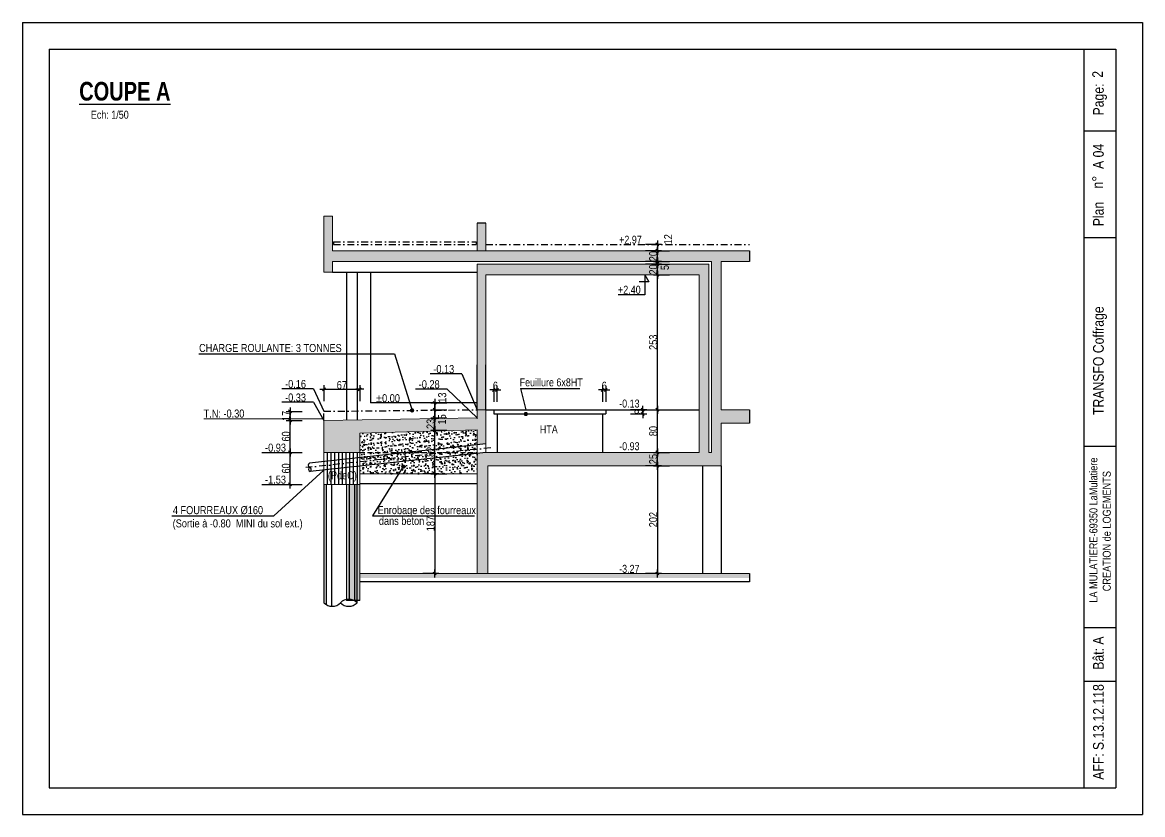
# Model space of a CAD drawing. Header units: centimetres. Extents: x 21705 to 42035, y -33238 to -31753.
# Drawn here: x 26886 to 28986, y -33238 to -31753 of the extents above; entities that cross this region are included whole.
import ezdxf
from ezdxf.enums import TextEntityAlignment as Align

# ---------------------------------------------------------------- set-up
doc = ezdxf.new("R2010")
doc.units = ezdxf.units.CM
doc.header["$LTSCALE"] = 25.4
doc.header["$PDMODE"] = 1
doc.header["$PDSIZE"] = -2
doc.linetypes.add('CACHEX2', pattern=[19.05, 12.7, -6.35])
doc.linetypes.add('TIRETPTX2', pattern=[50.8, 25.4, -12.7, 0, -12.7])
for name, color, linetype in [('01_cote_gen', 4, 'Continuous'), ('01_fenetres', 171, 'Continuous'), ('01_linteaux', 2, 'Continuous'), ('01_murs_sup', 2, 'CACHEX2'), ('01_poch_BN', 9, 'Continuous'), ('01_poch_murs', 253, 'Continuous'), ('01_resv', 32, 'Continuous'), ('01_texte', 230, 'Continuous'), ('AA_COTES', 2, 'Continuous')]:
    doc.layers.add(name, color=color, linetype=linetype)
doc.layers.add('01_murs_coup', color=5, linetype='Continuous', lineweight=60)
doc.styles.add('ARIAL NA', font='ARIALN.TTF')
doc.styles.add('impact', font='impact.ttf')
doc.styles.add('MATTE_TXT', font='arial.ttf')
doc.styles.add('STYLE2', font='ARIALN.TTF')
doc.dimstyles.new('JB50', dxfattribs={"dimscale": 0.1, "dimtxt": 150, "dimasz": 15, "dimexe": 0.1, "dimexo": 0.1, "dimgap": 0.09, "dimtad": 1, "dimdec": 1, "dimdsep": 46, "dimtxsty": 'STYLE2', "dimblk1": 'BOND_G', "dimblk2": 'BOND_D', "dimsah": 1, "dimcen": 1.5, "dimdle": 0.01, "dimse1": 1, "dimse2": 1, "dimclrd": 4, "dimclre": 2, "dimclrt": 6, "dimazin": 2, "dimtfac": 2.333333, "dimtdec": 1, "dimtix": 1, "dimtmove": 2, "dimatfit": 3, "dimldrblk": 'BOND_G', "dimfxl": 1, "dimtolj": 1, "dimtzin": 0, "dimarcsym": 0})
pattern_1 = [(50, (0, -2959.365), (18.218467, -1.5939086), [1.905, -20.955]), (355, (0, -2959.365), (-3.524342, 19.1056845), [1.524, -16.764058]), (100.451445, (1.518, -2959.498), (14.694125, 17.511775), [1.619001, -17.8090245]), (46.1842, (0, -2954.285), (27.107904, -4.204233), [2.8575, -31.4325]), (96.63556, (2.26, -2954.636), (23.740413, 24.742612), [2.428502, -26.71356]), (351.18415, (0, -2954.285), (23.740413, 24.742612), [2.285997, -25.145973]), (21, (2.54, -2955.555), (15.161439, -10.22652), [1.905, -20.955]), (326, (2.54, -2955.555), (6.180203, 18.418797), [1.524, -16.764]), (71.451445, (3.803, -2956.408), (21.341642, 8.192277), [1.619001, -17.808994]), (37.5, (0, -2959.3655), (0.3088603, 8.4555039), [0, -16.5608, 0, -17.018, 0, -16.8275]), (7.5, (0, -2959.3655), (6.6819663, 10.0180575), [0, -9.7028, 0, -16.1798, 0, -6.4135]), (327.5, (-5.664, -2959.3655), (13.5590595, -0.5728744), [0, -6.35, 0, -19.812, 0, -26.289]), (317.5, (-8.204, -2959.365), (14.812918, 2.542649), [0, -8.255, 0, -13.1572, 0, -18.669])]

# ---------------------------------------------------------------- blocks, each defined once
blk = doc.blocks.new('BOND_G')
at = {"layer": 'AA_COTES', "color": 0}
for p, q in [((0, -5), (0, 15)), ((5, 0), (-5, 0)), ((1.8, 1.8), (-1.8, -1.8))]:
    blk.add_line(p, q, dxfattribs=at)
blk = doc.blocks.new('BOND_D')
at = {"layer": 'AA_COTES', "color": 0}
for p, q in [((5, 0), (-5, 0)), ((-1.8, -1.8), (1.8, 1.8)), ((0, 5), (0, -15))]:
    blk.add_line(p, q, dxfattribs=at)
blk = doc.blocks.new('*D236')
at = {"layer": '01_cote_gen', "color": 4, "lineweight": -2, "ltscale": 3, "transparency": 16777216}
blk.add_line((28076.2, -32557.4), (28076.2, -32480.4), dxfattribs=at)
at = {"layer": 'Defpoints', "color": 0, "ltscale": 3, "transparency": 16777216}
for p in [(28076.2, -32478.9), (28088.9, -32478.9), (28088.9, -32558.9)]:
    blk.add_point(p, dxfattribs=at)
at = {"layer": '01_cote_gen', "color": 4, "lineweight": -2, "ltscale": 3, "transparency": 16777216, "xscale": 1.5, "yscale": 1.5, "zscale": 1.5}
for name, p, rotation in [('BOND_D', (28076.2, -32478.9), 90), ('BOND_G', (28076.2, -32558.9), 270)]:
    blk.add_blockref(name, p, dxfattribs=dict(at, rotation=rotation))
at = {"layer": '01_cote_gen', "color": 6, "ltscale": 3, "transparency": 16777216, "insert": (28068.5, -32518.9), "char_height": 15, "attachment_point": 5, "rotation": 90, "style": 'STYLE2'}
blk.add_mtext('\\A1;80', dxfattribs=at)
blk = doc.blocks.new('*D237')
at = {"layer": '01_cote_gen', "color": 4, "lineweight": -2, "ltscale": 3, "transparency": 16777216}
blk.add_line((28076.2, -32582.4), (28076.2, -32560.4), dxfattribs=at)
at = {"layer": 'Defpoints', "color": 0, "ltscale": 3, "transparency": 16777216}
for p in [(28076.2, -32558.9), (28098.7, -32558.9), (28098.7, -32583.9)]:
    blk.add_point(p, dxfattribs=at)
at = {"layer": '01_cote_gen', "color": 4, "lineweight": -2, "ltscale": 3, "transparency": 16777216, "xscale": 1.5, "yscale": 1.5, "zscale": 1.5}
for name, p, rotation in [('BOND_D', (28076.2, -32558.9), 90), ('BOND_G', (28076.2, -32583.9), 270)]:
    blk.add_blockref(name, p, dxfattribs=dict(at, rotation=rotation))
at = {"layer": '01_cote_gen', "color": 6, "ltscale": 3, "transparency": 16777216, "insert": (28068.5, -32571.4), "char_height": 15, "attachment_point": 5, "rotation": 90, "style": 'STYLE2'}
blk.add_mtext('\\A1;25', dxfattribs=at)
blk = doc.blocks.new('*D238')
at = {"layer": '01_cote_gen', "color": 4, "lineweight": -2, "ltscale": 3, "transparency": 16777216}
blk.add_line((28076.2, -32585.4), (28076.2, -32784.4), dxfattribs=at)
at = {"layer": 'Defpoints', "color": 0, "ltscale": 3, "transparency": 16777216}
for p in [(28109.4, -32583.9), (28076.2, -32785.9), (28109.4, -32785.9)]:
    blk.add_point(p, dxfattribs=at)
at = {"layer": '01_cote_gen', "color": 4, "lineweight": -2, "ltscale": 3, "transparency": 16777216, "xscale": 1.5, "yscale": 1.5, "zscale": 1.5}
for name, p, rotation in [('BOND_G', (28076.2, -32583.9), 90), ('BOND_D', (28076.2, -32785.9), 270)]:
    blk.add_blockref(name, p, dxfattribs=dict(at, rotation=rotation))
at = {"layer": '01_cote_gen', "color": 6, "ltscale": 3, "transparency": 16777216, "insert": (28068.5, -32684.9), "char_height": 15, "attachment_point": 5, "rotation": 90, "style": 'STYLE2'}
blk.add_mtext('\\A1;202', dxfattribs=at)
blk = doc.blocks.new('*D239')
at = {"layer": '01_cote_gen', "color": 4, "lineweight": -2, "ltscale": 3, "transparency": 16777216}
blk.add_line((28076.2, -32477.4), (28076.2, -32227.4), dxfattribs=at)
at = {"layer": 'Defpoints', "color": 0, "ltscale": 3, "transparency": 16777216}
for p in [(28076.2, -32225.9), (28112, -32225.9), (28105.1, -32478.9)]:
    blk.add_point(p, dxfattribs=at)
at = {"layer": '01_cote_gen', "color": 4, "lineweight": -2, "ltscale": 3, "transparency": 16777216, "xscale": 1.5, "yscale": 1.5, "zscale": 1.5}
for name, p, rotation in [('BOND_D', (28076.2, -32225.9), 90), ('BOND_G', (28076.2, -32478.9), 270)]:
    blk.add_blockref(name, p, dxfattribs=dict(at, rotation=rotation))
at = {"layer": '01_cote_gen', "color": 6, "ltscale": 3, "transparency": 16777216, "insert": (28068.5, -32352.4), "char_height": 15, "attachment_point": 5, "rotation": 90, "style": 'STYLE2'}
blk.add_mtext('\\A1;253', dxfattribs=at)
blk = doc.blocks.new('*D240')
at = {"layer": '01_cote_gen', "color": 4, "lineweight": -2, "ltscale": 3, "transparency": 16777216}
blk.add_line((28076.2, -32224.4), (28076.2, -32207.4), dxfattribs=at)
at = {"layer": 'Defpoints', "color": 0, "ltscale": 3, "transparency": 16777216}
for p in [(28076.2, -32205.9), (28129, -32205.9), (28129, -32225.9)]:
    blk.add_point(p, dxfattribs=at)
at = {"layer": '01_cote_gen', "color": 4, "lineweight": -2, "ltscale": 3, "transparency": 16777216, "xscale": 1.5, "yscale": 1.5, "zscale": 1.5}
for name, p, rotation in [('BOND_D', (28076.2, -32205.9), 90), ('BOND_G', (28076.2, -32225.9), 270)]:
    blk.add_blockref(name, p, dxfattribs=dict(at, rotation=rotation))
at = {"layer": '01_cote_gen', "color": 6, "ltscale": 3, "transparency": 16777216, "insert": (28068.5, -32215.9), "char_height": 15, "attachment_point": 5, "rotation": 90, "style": 'STYLE2'}
blk.add_mtext('\\A1;20', dxfattribs=at)
blk = doc.blocks.new('*D241')
at = {"layer": '01_cote_gen', "color": 4, "lineweight": -2, "ltscale": 3, "transparency": 16777216}
blk.add_line((28076.2, -32202.4), (28076.2, -32204.4), dxfattribs=at)
at = {"layer": 'Defpoints', "color": 0, "ltscale": 3, "transparency": 16777216}
for p in [(28076.2, -32205.9), (28115.8, -32200.9), (28115.8, -32205.9)]:
    blk.add_point(p, dxfattribs=at)
at = {"layer": '01_cote_gen', "color": 4, "lineweight": -2, "ltscale": 3, "transparency": 16777216, "xscale": 1.5, "yscale": 1.5, "zscale": 1.5}
for name, p, rotation in [('BOND_G', (28076.2, -32200.9), 90), ('BOND_D', (28076.2, -32205.9), 270)]:
    blk.add_blockref(name, p, dxfattribs=dict(at, rotation=rotation))
at = {"layer": '01_cote_gen', "color": 6, "ltscale": 3, "transparency": 16777216, "insert": (28090.3, -32212.3), "char_height": 15, "attachment_point": 5, "rotation": 90, "style": 'STYLE2'}
blk.add_mtext('\\A1;5', dxfattribs=at)
blk = doc.blocks.new('*D242')
at = {"layer": '01_cote_gen', "color": 4, "lineweight": -2, "ltscale": 3, "transparency": 16777216}
blk.add_line((28076.2, -32199.4), (28076.2, -32182.4), dxfattribs=at)
at = {"layer": 'Defpoints', "color": 0, "ltscale": 3, "transparency": 16777216}
for p in [(28076.2, -32180.9), (28120.8, -32180.9), (28120.8, -32200.9)]:
    blk.add_point(p, dxfattribs=at)
at = {"layer": '01_cote_gen', "color": 4, "lineweight": -2, "ltscale": 3, "transparency": 16777216, "xscale": 1.5, "yscale": 1.5, "zscale": 1.5}
for name, p, rotation in [('BOND_D', (28076.2, -32180.9), 90), ('BOND_G', (28076.2, -32200.9), 270)]:
    blk.add_blockref(name, p, dxfattribs=dict(at, rotation=rotation))
at = {"layer": '01_cote_gen', "color": 6, "ltscale": 3, "transparency": 16777216, "insert": (28068.5, -32190.9), "char_height": 15, "attachment_point": 5, "rotation": 90, "style": 'STYLE2'}
blk.add_mtext('\\A1;20', dxfattribs=at)
blk = doc.blocks.new('*D243')
at = {"layer": '01_cote_gen', "color": 4, "lineweight": -2, "ltscale": 3, "transparency": 16777216}
blk.add_line((28076.2, -32170.4), (28076.2, -32179.4), dxfattribs=at)
at = {"layer": 'Defpoints', "color": 0, "ltscale": 3, "transparency": 16777216}
for p in [(28080.8, -32168.9), (28076.2, -32180.9), (28080.8, -32180.9)]:
    blk.add_point(p, dxfattribs=at)
at = {"layer": '01_cote_gen', "color": 4, "lineweight": -2, "ltscale": 3, "transparency": 16777216, "xscale": 1.5, "yscale": 1.5, "zscale": 1.5}
for name, p, rotation in [('BOND_G', (28076.2, -32168.9), 90), ('BOND_D', (28076.2, -32180.9), 270)]:
    blk.add_blockref(name, p, dxfattribs=dict(at, rotation=rotation))
at = {"layer": '01_cote_gen', "color": 6, "ltscale": 3, "transparency": 16777216, "insert": (28096.3, -32159.4), "char_height": 15, "attachment_point": 5, "rotation": 90, "style": 'STYLE2'}
blk.add_mtext('\\A1;12', dxfattribs=at)
blk = doc.blocks.new('*D320')
at = {"layer": '01_poch_murs', "color": 4, "lineweight": -2, "transparency": 16777216}
blk.add_line((27387.7, -32497.4), (27387.7, -32483.4), dxfattribs=at)
at = {"layer": 'Defpoints', "color": 0, "transparency": 16777216}
for p in [(27387.7, -32481.9), (27451.2, -32481.9), (27410.2, -32498.9)]:
    blk.add_point(p, dxfattribs=at)
at = {"layer": '01_poch_murs', "color": 4, "lineweight": -2, "transparency": 16777216, "xscale": 1.5, "yscale": 1.5, "zscale": 1.5}
for name, p, rotation in [('BOND_D', (27387.7, -32481.9), 90), ('BOND_G', (27387.7, -32498.9), 270)]:
    blk.add_blockref(name, p, dxfattribs=dict(at, rotation=rotation))
at = {"layer": '01_poch_murs', "color": 6, "transparency": 16777216, "insert": (27380.1, -32490.4), "char_height": 15, "attachment_point": 5, "rotation": 90, "style": 'STYLE2'}
blk.add_mtext('\\A1;17', dxfattribs=at)
blk = doc.blocks.new('*D321')
at = {"layer": '01_poch_murs', "color": 4, "lineweight": -2, "transparency": 16777216}
blk.add_line((27658.9, -32477.4), (27658.9, -32467.4), dxfattribs=at)
at = {"layer": 'Defpoints', "color": 0, "transparency": 16777216}
for p in [(27658.9, -32465.9), (27675.7, -32465.9), (27675.7, -32478.9)]:
    blk.add_point(p, dxfattribs=at)
at = {"layer": '01_poch_murs', "color": 4, "lineweight": -2, "transparency": 16777216, "xscale": 1.5, "yscale": 1.5, "zscale": 1.5}
for name, p, rotation in [('BOND_D', (27658.9, -32465.9), 90), ('BOND_G', (27658.9, -32478.9), 270)]:
    blk.add_blockref(name, p, dxfattribs=dict(at, rotation=rotation))
at = {"layer": '01_poch_murs', "color": 6, "transparency": 16777216, "insert": (27673, -32456.2), "char_height": 15, "attachment_point": 5, "rotation": 90, "style": 'STYLE2'}
blk.add_mtext('\\A1;13', dxfattribs=at)
blk = doc.blocks.new('*D315')
at = {"layer": '01_resv', "color": 4, "lineweight": -2, "ltscale": 3, "transparency": 16777216}
blk.add_line((27658.9, -32600.4), (27658.9, -32784.4), dxfattribs=at)
at = {"layer": 'Defpoints', "color": 0, "ltscale": 3, "transparency": 16777216}
for p in [(27641.4, -32598.9), (27658.9, -32785.9), (27751.2, -32785.9)]:
    blk.add_point(p, dxfattribs=at)
at = {"layer": '01_resv', "color": 4, "lineweight": -2, "ltscale": 3, "transparency": 16777216, "xscale": 1.5, "yscale": 1.5, "zscale": 1.5}
for name, p, rotation in [('BOND_G', (27658.9, -32598.9), 90), ('BOND_D', (27658.9, -32785.9), 270)]:
    blk.add_blockref(name, p, dxfattribs=dict(at, rotation=rotation))
at = {"layer": '01_resv', "color": 6, "ltscale": 3, "transparency": 16777216, "insert": (27651.2, -32692.4), "char_height": 15, "attachment_point": 5, "rotation": 90, "style": 'STYLE2'}
blk.add_mtext('\\A1;187', dxfattribs=at)
blk = doc.blocks.new('*D316')
at = {"layer": '01_resv', "color": 4, "lineweight": -2, "ltscale": 3, "transparency": 16777216}
blk.add_line((27658.9, -32597.4), (27658.9, -32518.4), dxfattribs=at)
at = {"layer": 'Defpoints', "color": 0, "ltscale": 3, "transparency": 16777216}
for p in [(27658.9, -32516.9), (27661.9, -32516.9), (27693.3, -32598.9)]:
    blk.add_point(p, dxfattribs=at)
at = {"layer": '01_resv', "color": 4, "lineweight": -2, "ltscale": 3, "transparency": 16777216, "xscale": 1.5, "yscale": 1.5, "zscale": 1.5}
for name, p, rotation in [('BOND_D', (27658.9, -32516.9), 90), ('BOND_G', (27658.9, -32598.9), 270)]:
    blk.add_blockref(name, p, dxfattribs=dict(at, rotation=rotation))
at = {"layer": '01_resv', "color": 6, "ltscale": 3, "transparency": 16777216, "insert": (27651.2, -32557.9), "char_height": 15, "attachment_point": 5, "rotation": 90, "style": 'STYLE2'}
blk.add_mtext('\\A1;82', dxfattribs=at)
blk = doc.blocks.new('*D317')
at = {"layer": '01_cote_gen', "color": 4, "lineweight": -2, "transparency": 16777216}
blk.add_line((27658.9, -32515.4), (27658.9, -32495.4), dxfattribs=at)
at = {"layer": 'Defpoints', "color": 0, "transparency": 16777216}
for p in [(27658.9, -32493.9), (27680.5, -32493.9), (27676.2, -32516.9)]:
    blk.add_point(p, dxfattribs=at)
at = {"layer": '01_cote_gen', "color": 4, "lineweight": -2, "transparency": 16777216, "xscale": 1.5, "yscale": 1.5, "zscale": 1.5}
for name, p, rotation in [('BOND_D', (27658.9, -32493.9), 90), ('BOND_G', (27658.9, -32516.9), 270)]:
    blk.add_blockref(name, p, dxfattribs=dict(at, rotation=rotation))
at = {"layer": '01_cote_gen', "color": 6, "transparency": 16777216, "insert": (27651.2, -32505.4), "char_height": 15, "attachment_point": 5, "rotation": 90, "style": 'STYLE2'}
blk.add_mtext('\\A1;23', dxfattribs=at)
blk = doc.blocks.new('*D318')
at = {"layer": '01_cote_gen', "color": 4, "lineweight": -2, "transparency": 16777216}
blk.add_line((27658.9, -32492.4), (27658.9, -32480.4), dxfattribs=at)
at = {"layer": 'Defpoints', "color": 0, "transparency": 16777216}
for p in [(27658.9, -32478.9), (27670.3, -32478.9), (27670.3, -32493.9)]:
    blk.add_point(p, dxfattribs=at)
at = {"layer": '01_cote_gen', "color": 4, "lineweight": -2, "transparency": 16777216, "xscale": 1.5, "yscale": 1.5, "zscale": 1.5}
for name, p, rotation in [('BOND_D', (27658.9, -32478.9), 90), ('BOND_G', (27658.9, -32493.9), 270)]:
    blk.add_blockref(name, p, dxfattribs=dict(at, rotation=rotation))
at = {"layer": '01_cote_gen', "color": 6, "transparency": 16777216, "insert": (27672.6, -32497), "char_height": 15, "attachment_point": 5, "rotation": 90, "style": 'STYLE2'}
blk.add_mtext('\\A1;15', dxfattribs=at)
blk = doc.blocks.new('*D322')
at = {"layer": '01_cote_gen', "color": 4, "lineweight": -2, "transparency": 16777216}
blk.add_line((27387.7, -32617.4), (27387.7, -32560.4), dxfattribs=at)
at = {"layer": 'Defpoints', "color": 0, "transparency": 16777216}
for p in [(27387.7, -32558.9), (27451.2, -32558.9), (27451.2, -32618.9)]:
    blk.add_point(p, dxfattribs=at)
at = {"layer": '01_cote_gen', "color": 4, "lineweight": -2, "transparency": 16777216, "xscale": 1.5, "yscale": 1.5, "zscale": 1.5}
for name, p, rotation in [('BOND_D', (27387.7, -32558.9), 90), ('BOND_G', (27387.7, -32618.9), 270)]:
    blk.add_blockref(name, p, dxfattribs=dict(at, rotation=rotation))
at = {"layer": '01_cote_gen', "color": 6, "transparency": 16777216, "insert": (27380, -32588.9), "char_height": 15, "attachment_point": 5, "rotation": 90, "style": 'STYLE2'}
blk.add_mtext('\\A1;60', dxfattribs=at)
blk = doc.blocks.new('*D319')
at = {"layer": '01_cote_gen', "color": 4, "lineweight": -2, "transparency": 16777216}
blk.add_line((27387.7, -32557.4), (27387.7, -32500.4), dxfattribs=at)
at = {"layer": 'Defpoints', "color": 0, "transparency": 16777216}
for p in [(27387.7, -32498.9), (27451.2, -32498.9), (27451.2, -32558.9)]:
    blk.add_point(p, dxfattribs=at)
at = {"layer": '01_cote_gen', "color": 4, "lineweight": -2, "transparency": 16777216, "xscale": 1.5, "yscale": 1.5, "zscale": 1.5}
for name, p, rotation in [('BOND_D', (27387.7, -32498.9), 90), ('BOND_G', (27387.7, -32558.9), 270)]:
    blk.add_blockref(name, p, dxfattribs=dict(at, rotation=rotation))
at = {"layer": '01_cote_gen', "color": 6, "transparency": 16777216, "insert": (27380, -32528.9), "char_height": 15, "attachment_point": 5, "rotation": 90, "style": 'STYLE2'}
blk.add_mtext('\\A1;60', dxfattribs=at)
blk = doc.blocks.new('*D323')
at = {"layer": '01_murs_coup', "color": 4, "linetype": 'Continuous', "lineweight": -2, "transparency": 16777216}
blk.add_line((27452.7, -32440.5), (27516.7, -32440.5), dxfattribs=at)
at = {"layer": 'Defpoints', "color": 0, "linetype": 'Continuous', "transparency": 16777216}
for p in [(27518.2, -32440.5), (27451.2, -32507.8), (27518.2, -32522.9)]:
    blk.add_point(p, dxfattribs=at)
at = {"layer": '01_murs_coup', "color": 4, "linetype": 'Continuous', "lineweight": -2, "transparency": 16777216, "xscale": 1.5, "yscale": 1.5, "zscale": 1.5, "rotation": 180}
blk.add_blockref('BOND_G', (27451.2, -32440.5), dxfattribs=at)
at = {"layer": '01_murs_coup', "color": 4, "linetype": 'Continuous', "lineweight": -2, "transparency": 16777216, "xscale": 1.5, "yscale": 1.5, "zscale": 1.5}
blk.add_blockref('BOND_D', (27518.2, -32440.5), dxfattribs=at)
at = {"layer": '01_murs_coup', "color": 6, "linetype": 'Continuous', "lineweight": 5, "transparency": 16777216, "insert": (27484.7, -32432.8), "char_height": 15, "attachment_point": 5, "style": 'STYLE2'}
blk.add_mtext('\\A1;67', dxfattribs=at)
blk = doc.blocks.new('*D349')
at = {"layer": '01_poch_BN', "color": 4, "lineweight": -2, "ltscale": 0.5, "transparency": 16777216}
for p, q in [((27768.1, -32441.7), (27766.6, -32441.7)), ((27775.6, -32441.7), (27769.6, -32441.7)), ((27777.1, -32441.7), (27778.6, -32441.7))]:
    blk.add_line(p, q, dxfattribs=at)
at = {"layer": 'Defpoints', "color": 0, "ltscale": 0.5, "transparency": 16777216}
for p in [(27769.6, -32441.7), (27769.6, -32478.9), (27775.6, -32486.9)]:
    blk.add_point(p, dxfattribs=at)
at = {"layer": '01_poch_BN', "color": 4, "lineweight": -2, "ltscale": 0.5, "transparency": 16777216, "xscale": 1.5, "yscale": 1.5, "zscale": 1.5}
blk.add_blockref('BOND_D', (27769.6, -32441.7), dxfattribs=at)
at = {"layer": '01_poch_BN', "color": 4, "lineweight": -2, "ltscale": 0.5, "transparency": 16777216, "xscale": 1.5, "yscale": 1.5, "zscale": 1.5, "rotation": 180}
blk.add_blockref('BOND_G', (27775.6, -32441.7), dxfattribs=at)
at = {"layer": '01_poch_BN', "color": 6, "ltscale": 0.5, "transparency": 16777216, "insert": (27772.6, -32434), "char_height": 15, "attachment_point": 5, "style": 'STYLE2'}
blk.add_mtext('\\A1;6', dxfattribs=at)
blk = doc.blocks.new('*D350')
at = {"layer": '01_poch_BN', "color": 4, "lineweight": -2, "ltscale": 0.5, "transparency": 16777216}
for p, q in [((27972.1, -32441.7), (27970.6, -32441.7)), ((27979.6, -32441.7), (27973.6, -32441.7)), ((27981.1, -32441.7), (27982.6, -32441.7))]:
    blk.add_line(p, q, dxfattribs=at)
at = {"layer": 'Defpoints', "color": 0, "ltscale": 0.5, "transparency": 16777216}
for p in [(27973.6, -32441.7), (27973.6, -32486.9), (27979.6, -32478.9)]:
    blk.add_point(p, dxfattribs=at)
at = {"layer": '01_poch_BN', "color": 4, "lineweight": -2, "ltscale": 0.5, "transparency": 16777216, "xscale": 1.5, "yscale": 1.5, "zscale": 1.5}
blk.add_blockref('BOND_D', (27973.6, -32441.7), dxfattribs=at)
at = {"layer": '01_poch_BN', "color": 4, "lineweight": -2, "ltscale": 0.5, "transparency": 16777216, "xscale": 1.5, "yscale": 1.5, "zscale": 1.5, "rotation": 180}
blk.add_blockref('BOND_G', (27979.6, -32441.7), dxfattribs=at)
at = {"layer": '01_poch_BN', "color": 6, "ltscale": 0.5, "transparency": 16777216, "insert": (27976.6, -32434), "char_height": 15, "attachment_point": 5, "style": 'STYLE2'}
blk.add_mtext('\\A1;6', dxfattribs=at)
blk = doc.blocks.new('*D351')
at = {"layer": '01_poch_BN', "color": 4, "lineweight": -2, "ltscale": 0.5, "transparency": 16777216}
for p, q in [((28048.7, -32477.4), (28048.7, -32475.9)), ((28048.7, -32486.9), (28048.7, -32478.9)), ((28048.7, -32488.4), (28048.7, -32489.9))]:
    blk.add_line(p, q, dxfattribs=at)
at = {"layer": 'Defpoints', "color": 0, "ltscale": 0.5, "transparency": 16777216}
for p in [(27979.6, -32478.9), (27979.6, -32486.9), (28048.7, -32478.9)]:
    blk.add_point(p, dxfattribs=at)
at = {"layer": '01_poch_BN', "color": 4, "lineweight": -2, "ltscale": 0.5, "transparency": 16777216, "xscale": 1.5, "yscale": 1.5, "zscale": 1.5}
for name, p, rotation in [('BOND_D', (28048.7, -32478.9), 270), ('BOND_G', (28048.7, -32486.9), 90)]:
    blk.add_blockref(name, p, dxfattribs=dict(at, rotation=rotation))
at = {"layer": '01_poch_BN', "color": 6, "ltscale": 0.5, "transparency": 16777216, "insert": (28041.1, -32482.9), "char_height": 15, "attachment_point": 5, "rotation": 90, "style": 'STYLE2'}
blk.add_mtext('\\A1;8', dxfattribs=at)

msp = doc.modelspace()

# ---------------------------------------------------------------- hatches: boundary and pattern name
at = {"layer": '01_poch_BN', "ltscale": 0.5}
h = msp.add_hatch(color=256, dxfattribs=at)
h.dxf.hatch_style = 1
h.paths.add_polyline_path([(28248.81, -32180.87), (27467.25, -32180.87), (27467.25, -32115.87), (27451.25, -32115.87), (27451.25, -32220.87), (27467.25, -32220.87), (27467.25, -32200.87), (28177.68, -32200.87), (28177.68, -32558.87), (28172.63, -32558.87), (28172.63, -32205.87), (27738.63, -32205.87), (27738.63, -32478.87), (27754.63, -32478.87), (27754.63, -32394.6), (27754.63, -32225.87), (28154.63, -32225.87), (28154.63, -32558.87), (27754.63, -32558.87), (27738.63, -32560.61), (27738.63, -32785.87), (27758.63, -32785.87), (27758.63, -32583.87), (28195.68, -32583.87), (28195.68, -32503.87), (28248.81, -32503.87), (28248.81, -32478.87), (28195.68, -32478.87), (28195.68, -32200.87), (28248.81, -32200.87)])
h.paths.add_polyline_path([(27754.63, -32128.87), (27738.63, -32128.87), (27738.63, -32180.87), (27754.63, -32180.87)], flags=17)
h.paths.add_polyline_path([(27754.63, -32478.87), (27738.63, -32478.87), (27738.63, -32493.87), (27451.25, -32498.87), (27451.25, -32558.87), (27518.25, -32558.87), (27518.25, -32522.87), (27738.63, -32516.87), (27738.63, -32544.55), (27754.63, -32542.81)], flags=17)
h.paths.add_polyline_path([(27666.73, -32518.5), (27666.73, -32491.89), (27635.5, -32491.89), (27635.5, -32518.5)], flags=24)
h.paths.add_polyline_path([(27688.09, -32510.86), (27688.09, -32484.25), (27656.86, -32484.25), (27656.86, -32510.86)], flags=24)
h = msp.add_hatch(color=256, dxfattribs=at)
h.dxf.hatch_style = 1
h.paths.add_polyline_path([(27498.25, -32618.87), (27493.25, -32618.87), (27493.25, -32834.64, -0.058271), (27498.25, -32834.18)])
h.paths.add_polyline_path([(27508.25, -32618.87), (27498.25, -32618.87), (27498.25, -32834.18, -0.1036878), (27506.88, -32836.2), (27508.25, -32836.2)])
h.paths.add_polyline_path([(27513.25, -32618.87), (27508.25, -32618.87), (27508.25, -32836.2), (27513.25, -32836.2)])
h.paths.add_polyline_path([(27518.25, -32618.87), (27513.25, -32618.87), (27513.25, -32836.2), (27518.25, -32836.2)])
at = {"layer": '01_poch_BN', "ltscale": 3}
h = msp.add_hatch(color=256, dxfattribs=at)
h.dxf.hatch_style = 1
h.paths.add_polyline_path([(28248.81, -32785.87), (27518.25, -32785.87), (27518.25, -32794.52), (28248.81, -32794.52)])
at = {"layer": '01_poch_murs', "ltscale": 0.5}
h = msp.add_hatch(dxfattribs=at)
h.set_pattern_fill('AR-CONC', color=256, scale=0.1)
h.set_pattern_definition(pattern_1)
h.paths.add_polyline_path([(27738.63, -32516.87), (27518.25, -32522.87), (27518.25, -32526.87), (27518.25, -32568.57), (27738.63, -32544.55)])
h.paths.add_polyline_path([(27712.27, -32570.11), (27712.27, -32543.5), (27681.04, -32543.5), (27681.04, -32570.11)])
at = {"layer": '01_poch_murs', "ltscale": 3}
h = msp.add_hatch(dxfattribs=at)
h.set_pattern_fill('AR-CONC', color=256, scale=0.1)
h.set_pattern_definition(pattern_1)
h.paths.add_polyline_path([(27738.63, -32552.77), (27738.63, -32544.55), (27518.25, -32568.57), (27518.25, -32576.56)])
h.paths.add_polyline_path([(27738.63, -32560.61), (27738.63, -32552.77), (27518.25, -32576.56), (27518.25, -32584.65)])
edge = h.paths.add_edge_path()
edge.add_line((27738.63, -32560.61), (27518.25, -32584.65))
edge.add_line((27518.25, -32584.65), (27518.25, -32598.87))
edge.add_line((27518.25, -32598.87), (27585.6, -32598.87))
edge.add_line((27585.6, -32598.87), (27586.97, -32587.5))
edge.add_arc((27587.46, -32585.57), 2, 180, 255.63934, ccw=False)
edge.add_arc((27587.46, -32585.57), 2, 0, 180, ccw=False)
edge.add_arc((27587.46, -32585.57), 2, -104.36066, 0, ccw=False)
edge.add_line((27586.97, -32587.5), (27585.6, -32598.87))
edge.add_line((27585.6, -32598.87), (27738.63, -32598.87))
edge.add_line((27738.63, -32598.87), (27738.63, -32583.87))
edge.add_line((27738.63, -32583.87), (27738.63, -32560.61))
h.paths.add_polyline_path([(27712.27, -32570.11), (27712.27, -32543.5), (27681.04, -32543.5), (27681.04, -32570.11)])

# ---------------------------------------------------------------- linework, layer by layer
at = {"layer": '01_fenetres', "ltscale": 30}
for p, q in [((26935.9, -31802.82), (28935.9, -31802.82)), ((26935.9, -31802.82), (26935.9, -33187.82)), ((28875.9, -31802.82), (28935.9, -31802.82)), ((28875.9, -31802.82), (28875.9, -33187.82)), ((28935.9, -31802.82), (28935.9, -33187.82)), ((28935.9, -31802.82), (28935.9, -33187.82)), ((28935.9, -31956.96), (28875.9, -31956.96)), ((28935.9, -32156.96), (28875.9, -32156.96)), ((28875.9, -32547.15), (28935.9, -32547.15)), ((28875.9, -32887.32), (28935.9, -32887.32)), ((28875.9, -32987.82), (28935.9, -32987.82)), ((26935.9, -33187.82), (28935.9, -33187.82))]:
    msp.add_line(p, q, dxfattribs=at)
at = {"layer": '01_linteaux', "linetype": 'TIRETPTX2', "ltscale": 0.02}
for p, q in [((27469.25, -32163.87), (27736.63, -32163.87)), ((27469.25, -32163.87), (27469.25, -32168.87)), ((27469.25, -32168.87), (27736.63, -32168.87)), ((27736.63, -32163.87), (27736.63, -32168.87)), ((27754.63, -32168.87), (28248.81, -32168.87)), ((27451.25, -32481.87), (27738.63, -32478.87)), ((27451.25, -32498.87), (27451.25, -32481.87)), ((27764, -32550.04), (27417.39, -32587.44))]:
    msp.add_line(p, q, dxfattribs=at)
at = {"layer": '01_linteaux', "linetype": 'Continuous'}
for p, q in [((27467.25, -32220.87), (27738.63, -32220.87)), ((27493.63, -32220.87), (27493.63, -32498.13)), ((27513.63, -32220.87), (27513.63, -32497.78)), ((27538.63, -32220.87), (27538.63, -32465.87)), ((27738.63, -32478.87), (27738.63, -32394.6)), ((27754.63, -32478.87), (27754.63, -32394.6)), ((27738.63, -32465.87), (27538.63, -32465.87)), ((27754.63, -32478.87), (27769.63, -32478.87)), ((27769.63, -32478.87), (27979.63, -32478.87)), ((27769.63, -32478.87), (27769.63, -32486.87)), ((27769.63, -32486.87), (27775.63, -32486.87)), ((27775.63, -32486.87), (27973.63, -32486.87)), ((27775.63, -32486.87), (27775.63, -32558.87)), ((27973.63, -32486.87), (27973.63, -32558.87)), ((27973.63, -32486.87), (27979.63, -32486.87)), ((27979.63, -32478.87), (27979.63, -32486.87)), ((27979.63, -32478.87), (28154.63, -32478.87)), ((27754.63, -32542.81), (27423.88, -32578.85)), ((27754.63, -32558.87), (27425.24, -32594.8)), ((28160.68, -32583.87), (28160.68, -32785.87)), ((28195.68, -32583.87), (28195.68, -32785.87)), ((27451.25, -32618.87), (27451.25, -32836.2)), ((27518.25, -32617.47), (27738.63, -32617.47))]:
    msp.add_line(p, q, dxfattribs=at)
at = {"layer": '01_linteaux'}
for p, q in [((27451.25, -32618.87), (27451.25, -32840.72)), ((27513.25, -32840.72), (27513.25, -32618.87)), ((27513.25, -32840.72), (27513.25, -32618.87))]:
    msp.add_line(p, q, dxfattribs=at)
at = {"layer": '01_linteaux', "linetype": 'Continuous'}
for centre, start, end in [((27426.03, -32582.68), 119.37353, 250.42289), ((27426.71, -32590.65), 119.37353, 250.42289), ((27423.09, -32590.97), 299.37353, 70.42289)]:
    msp.add_arc(centre, 4.39, start, end, dxfattribs=at)
at = {"layer": '01_linteaux'}
for centre, start, end in [((27466.75, -32825.65), 224.19387, 315.80613), ((27497.75, -32855.79), 44.19387, 135.80613), ((27497.75, -32855.79), 44.19387, 135.80613), ((27497.75, -32825.65), 224.19387, 315.80613)]:
    msp.add_arc(centre, 21.62, start, end, dxfattribs=at)
at = {"layer": '01_murs_coup', "linetype": 'Continuous', "lineweight": 5}
for p, q in [((27451.25, -32115.87), (27467.25, -32115.87)), ((27451.25, -32115.87), (27451.25, -32220.87)), ((27467.25, -32115.87), (27467.25, -32180.87)), ((27738.63, -32180.87), (27738.63, -32128.87)), ((27754.63, -32180.87), (27754.63, -32128.87)), ((27467.25, -32180.87), (28248.81, -32180.87)), ((27467.25, -32200.87), (28177.68, -32200.87)), ((27467.25, -32200.87), (27467.25, -32220.87)), ((27738.63, -32205.87), (27738.63, -32495.87)), ((27738.63, -32205.87), (28172.63, -32205.87)), ((28172.63, -32205.87), (28172.63, -32558.87)), ((28177.68, -32200.87), (28177.68, -32558.87)), ((28195.68, -32200.87), (28195.68, -32478.87)), ((28195.68, -32200.87), (28248.81, -32200.87)), ((27451.25, -32220.87), (27467.25, -32220.87)), ((27754.63, -32225.87), (27754.63, -32558.87)), ((27754.63, -32225.87), (28154.63, -32225.87)), ((28154.63, -32225.87), (28154.63, -32558.87)), ((27738.63, -32394.6), (27738.63, -32493.87)), ((27754.63, -32394.6), (27754.63, -32558.87)), ((27738.63, -32478.87), (27738.63, -32493.87)), ((27738.63, -32478.87), (27754.63, -32478.87)), ((27754.63, -32478.87), (27754.63, -32558.87)), ((28195.68, -32478.87), (28248.81, -32478.87)), ((27451.25, -32495.87), (27226.06, -32495.87)), ((27451.25, -32498.87), (27738.63, -32493.87)), ((27451.25, -32618.87), (27451.25, -32498.87)), ((28195.68, -32503.87), (28248.81, -32503.87)), ((28195.68, -32583.87), (28195.68, -32503.87)), ((27518.25, -32522.87), (27738.63, -32516.87)), ((27518.25, -32558.87), (27518.25, -32522.87)), ((27738.63, -32516.87), (27738.63, -32785.87)), ((27518.25, -32558.87), (27451.25, -32558.87)), ((27518.25, -32618.87), (27518.25, -32558.87)), ((27754.63, -32558.87), (28154.63, -32558.87)), ((28172.63, -32558.87), (28177.68, -32558.87)), ((27738.63, -32583.87), (27738.63, -32598.87)), ((27758.63, -32583.87), (28195.68, -32583.87)), ((27758.63, -32785.87), (27758.63, -32583.87)), ((27518.25, -32598.87), (27738.63, -32598.87)), ((27518.25, -32618.87), (27451.25, -32618.87)), ((27493.25, -32618.87), (27493.25, -32836.2)), ((27518.25, -32618.87), (27518.25, -32836.2)), ((27518.25, -32785.87), (28248.81, -32785.87))]:
    msp.add_line(p, q, dxfattribs=at)
at = {"layer": '01_murs_sup', "ltscale": 0.03}
msp.add_line((27518.25, -32558.87), (27738.63, -32558.87), dxfattribs=at)
at = {"layer": '01_poch_BN', "ltscale": 3}
for p, q in [((27754.63, -32128.87), (27738.63, -32128.87)), ((28248.81, -32180.87), (28248.81, -32200.87)), ((28248.81, -32478.87), (28248.81, -32503.87)), ((28248.81, -32801.52), (27518.25, -32801.52)), ((28248.81, -32785.87), (28248.81, -32801.52)), ((27518.25, -32836.2), (27493.25, -32836.2)), ((27518.25, -32836.2), (27493.25, -32836.2)), ((27518.25, -32836.2), (27493.25, -32836.2))]:
    msp.add_line(p, q, dxfattribs=at)
at = {"layer": '01_poch_murs'}
for p, q in [((27457.87, -32618.87), (27457.87, -32558.87)), ((27464.87, -32618.87), (27464.87, -32558.87)), ((27471.87, -32618.87), (27471.87, -32558.87)), ((27478.87, -32618.87), (27478.87, -32558.87)), ((27485.87, -32618.87), (27485.87, -32558.87)), ((27492.87, -32618.87), (27492.87, -32558.87)), ((27499.87, -32618.87), (27499.87, -32558.87)), ((27506.87, -32618.87), (27506.87, -32558.87)), ((27513.87, -32618.87), (27513.87, -32558.87)), ((27456.25, -32844.55), (27456.25, -32618.87)), ((27466.25, -32847.26), (27466.25, -32618.87)), ((27498.25, -32618.87), (27498.25, -32834.18)), ((27498.25, -32618.87), (27498.25, -32834.18)), ((27508.25, -32618.87), (27508.25, -32836.89)), ((27508.25, -32618.87), (27508.25, -32836.89))]:
    msp.add_line(p, q, dxfattribs=at)
at = {"layer": '01_texte', "ltscale": 30}
for p, q in [((26885.9, -31752.82), (26885.9, -33237.82)), ((26885.9, -31752.82), (28985.9, -31752.82)), ((28985.9, -31752.82), (28985.9, -33237.82)), ((26885.9, -33237.82), (28985.9, -33237.82))]:
    msp.add_line(p, q, dxfattribs=at)
at = {"layer": '01_texte'}
for p, q in [((28052.5, -32225.87), (28052.5, -32263.45)), ((28052.5, -32225.87), (28060.07, -32239.4)), ((28060.07, -32239.4), (28042.19, -32239.4)), ((28052.5, -32263.45), (28002.78, -32263.45)), ((27216.36, -32373.82), (27583.69, -32373.82)), ((27583.69, -32373.82), (27616.39, -32480.14)), ((27709.73, -32411.59), (27650.4, -32411.59)), ((27709.73, -32411.59), (27738.63, -32478.87)), ((27431.87, -32439.55), (27372.55, -32439.55)), ((27431.87, -32439.55), (27451.25, -32481.87)), ((27682.41, -32440.12), (27623.09, -32440.12)), ((27738.63, -32493.87), (27682.41, -32440.12)), ((27819.59, -32439.27), (27931.17, -32439.27)), ((27819.59, -32439.27), (27829.62, -32478.87)), ((27431.87, -32464.95), (27372.55, -32464.95)), ((27431.87, -32464.95), (27451.25, -32498.87)), ((27334.99, -32558.87), (27380.16, -32558.87)), ((27357.26, -32677.51), (27451.25, -32591.96)), ((27599.92, -32585.57), (27542.12, -32677.51)), ((27334.99, -32618.87), (27380.16, -32618.87)), ((27165.77, -32677.51), (27357.26, -32677.51)), ((27542.12, -32677.51), (27733.61, -32677.51))]:
    msp.add_line(p, q, dxfattribs=at)
at = {"layer": '01_texte', "const_width": 4}
for points in [[(27614.39, -32480.14, 1), (27618.39, -32480.14, 1)], [(27827.62, -32486.87, 1), (27831.62, -32486.87, 1)], [(27597.92, -32585.57, 1), (27601.92, -32585.57, 1)]]:
    msp.add_lwpolyline(points, format="xyb", close=True, dxfattribs=at)

# ---------------------------------------------------------------- texts
at = {"layer": '01_texte', "style": 'STYLE2'}
for s, height, p in [('2', 20, (28911.61, -31856.56)), ('Page:', 20, (28913.06, -31927.24)), (' A 04', 20, (28913.06, -32033.88)), ('n%%D', 20, (28911.61, -32064.23)), ('Plan', 20, (28913.06, -32134.91)), ('TRANSFO Coffrage', 20, (28913.06, -32488.78)), ('LA MULATIERE-69350 LaMulatiere', 15, (28901.19, -32840.63)), ('CREATION de LOGEMENTS', 15, (28926.19, -32819.14)), ('Bât: A', 20, (28913.06, -32966.36)), ('S.13.12.118', 20, (28913.06, -33116.86)), ('AFF:', 20, (28913.06, -33172.53))]:
    msp.add_text(s, height=height, rotation=90, dxfattribs=at).set_placement(p)
at = {"layer": '01_texte'}
for s, height, style, p in [('%%UCOUPE A', 35, 'impact', (27077.9, -31909.86)), ('CHARGE ROULANTE: 3 TONNES', 15, 'ARIAL NA', (27350.81, -32375.14)), ('-0.13', 15, 'ARIAL NA', (27675.82, -32414.62)), ('-0.16', 15, 'ARIAL NA', (27397.96, -32442.58)), ('-0.28', 15, 'ARIAL NA', (27648.5, -32443.14)), ('-0.33', 15, 'ARIAL NA', (27397.96, -32467.97)), ('%%P0.00', 15, 'ARIAL NA', (27571.16, -32469.32)), ('T.N: -0.30', 15, 'ARIAL NA', (27263.82, -32498.07)), ('-0.93', 15, 'ARIAL NA', (27360.41, -32561.89)), ('-1.53', 15, 'ARIAL NA', (27360.41, -32621.89)), ('(PdeC)', 15, 'ARIAL NA', (27485.73, -32613.74)), ('4 FOURREAUX %%C160', 15, 'ARIAL NA', (27252.53, -32679.08)), ('Enrobage des fourreaux  ', 15, 'ARIAL NA', (27648.78, -32679.08)), ('(Sortie à -0.80  MINI du sol ext.) ', 15, 'ARIAL NA', (27291.76, -32703.97)), ('dans beton', 15, 'ARIAL NA', (27596.71, -32699.25))]:
    msp.add_text(s, height=height, dxfattribs=dict(at, style=style)).set_placement(p, align=Align.BOTTOM_CENTER)
at = {"layer": '01_texte', "style": 'MATTE_TXT', "width": 0.8}
for s, p in [('Ech: 1/50', (27049.76, -31937.88)), ('+2.97', (28025.8, -32172.23)), ('+2.40', (28023.75, -32266)), ('Feuillure 6x8HT', (27877.23, -32439.56)), ('-0.13', (28023.75, -32479.32)), ('HTA', (27872.76, -32527.85)), ('-0.93', (28023.75, -32559.32)), ('-3.27', (28023.75, -32789.16))]:
    msp.add_text(s, height=15, dxfattribs=at).set_placement(p, align=Align.BOTTOM_CENTER)

# ---------------------------------------------------------------- dimensions: what is measured, and where the dimension line sits
at = {"layer": '01_cote_gen', "ltscale": 3}
for base, p1, p2, picture, middle in [((28076.16, -32180.87), (28080.78, -32168.87), (28080.78, -32180.87), '*D243', (28096.32, -32159.42)), ((28076.16, -32205.87), (28115.81, -32200.87), (28115.81, -32205.87), '*D241', (28090.32, -32212.27))]:
    dim = msp.add_linear_dim(base=base, p1=p1, p2=p2, angle=90, dimstyle='JB50', dxfattribs=at)
    dim.commit()
    dim.dimension.update_dxf_attribs({"geometry": picture, "text_midpoint": middle, "dimtype": 160})
for base, p1, p2, picture, middle in [((28076.16, -32180.87), (28120.83, -32200.87), (28120.83, -32180.87), '*D242', (28068.49, -32190.87)), ((28076.16, -32205.87), (28128.99, -32225.87), (28128.99, -32205.87), '*D240', (28068.49, -32215.87)), ((28076.16, -32225.87), (28105.14, -32478.87), (28112.04, -32225.87), '*D239', (28068.49, -32352.37)), ((28076.16, -32478.87), (28088.88, -32558.87), (28088.88, -32478.87), '*D236', (28068.49, -32518.87)), ((28076.16, -32558.87), (28098.66, -32583.87), (28098.66, -32558.87), '*D237', (28068.49, -32571.37)), ((28076.16, -32785.87), (28109.43, -32583.87), (28109.43, -32785.87), '*D238', (28068.49, -32684.87))]:
    dim = msp.add_linear_dim(base=base, p1=p1, p2=p2, angle=90, dimstyle='JB50', dxfattribs=at)
    dim.commit()
    dim.dimension.update_dxf_attribs({"geometry": picture, "text_midpoint": middle})
at = {"layer": '01_cote_gen'}
for base, p1, p2, picture, middle in [((27658.87, -32493.87), (27676.22, -32516.87), (27680.47, -32493.87), '*D317', (27651.2, -32505.37)), ((27387.66, -32498.87), (27451.25, -32558.87), (27451.25, -32498.87), '*D319', (27379.99, -32528.87)), ((27387.66, -32558.87), (27451.25, -32618.87), (27451.25, -32558.87), '*D322', (27379.99, -32588.87))]:
    dim = msp.add_linear_dim(base=base, p1=p1, p2=p2, angle=90, dimstyle='JB50', dxfattribs=at)
    dim.commit()
    dim.dimension.update_dxf_attribs({"geometry": picture, "text_midpoint": middle})
dim = msp.add_linear_dim(base=(27658.87, -32478.87), p1=(27670.32, -32493.87), p2=(27670.32, -32478.87), angle=90, dimstyle='JB50', dxfattribs=at)
dim.commit()
dim.dimension.update_dxf_attribs({"geometry": '*D318', "text_midpoint": (27672.56, -32497), "dimtype": 160})
at = {"layer": '01_murs_coup', "linetype": 'Continuous', "lineweight": 5}
dim = msp.add_linear_dim(base=(27518.25, -32440.52), p1=(27451.25, -32507.79), p2=(27518.25, -32522.87), dimstyle='JB50', dxfattribs=at)
dim.commit()
dim.dimension.update_dxf_attribs({"geometry": '*D323', "text_midpoint": (27484.75, -32432.85)})
at = {"layer": '01_poch_BN', "ltscale": 0.5}
for base, p1, p2, picture, middle in [((27769.63, -32441.7), (27775.63, -32486.87), (27769.63, -32478.87), '*D349', (27772.63, -32434.03)), ((27973.63, -32441.7), (27979.63, -32478.87), (27973.63, -32486.87), '*D350', (27976.63, -32434.03))]:
    dim = msp.add_linear_dim(base=base, p1=p1, p2=p2, dimstyle='JB50', dxfattribs=at)
    dim.commit()
    dim.dimension.update_dxf_attribs({"geometry": picture, "text_midpoint": middle})
dim = msp.add_linear_dim(base=(28048.74, -32478.87), p1=(27979.63, -32486.87), p2=(27979.63, -32478.87), angle=90, dimstyle='JB50', dxfattribs=at)
dim.commit()
dim.dimension.update_dxf_attribs({"geometry": '*D351', "text_midpoint": (28041.07, -32482.87)})
at = {"layer": '01_poch_murs'}
dim = msp.add_linear_dim(base=(27658.87, -32465.87), p1=(27675.65, -32478.87), p2=(27675.65, -32465.87), angle=90, dimstyle='JB50', dxfattribs=at)
dim.commit()
dim.dimension.update_dxf_attribs({"geometry": '*D321', "text_midpoint": (27672.95, -32456.17), "dimtype": 160})
dim = msp.add_linear_dim(base=(27387.66, -32481.87), p1=(27410.16, -32498.87), p2=(27451.25, -32481.87), angle=90, dimstyle='JB50', dxfattribs=at)
dim.commit()
dim.dimension.update_dxf_attribs({"geometry": '*D320', "text_midpoint": (27380.12, -32490.37)})
at = {"layer": '01_resv', "ltscale": 3}
for base, p1, p2, picture, middle in [((27658.87, -32516.87), (27693.35, -32598.87), (27661.88, -32516.87), '*D316', (27651.2, -32557.87)), ((27658.87, -32785.87), (27641.43, -32598.87), (27751.15, -32785.87), '*D315', (27651.2, -32692.37))]:
    dim = msp.add_linear_dim(base=base, p1=p1, p2=p2, angle=90, dimstyle='JB50', dxfattribs=at)
    dim.commit()
    dim.dimension.update_dxf_attribs({"geometry": picture, "text_midpoint": middle})

doc.saveas('drawing.dxf')
